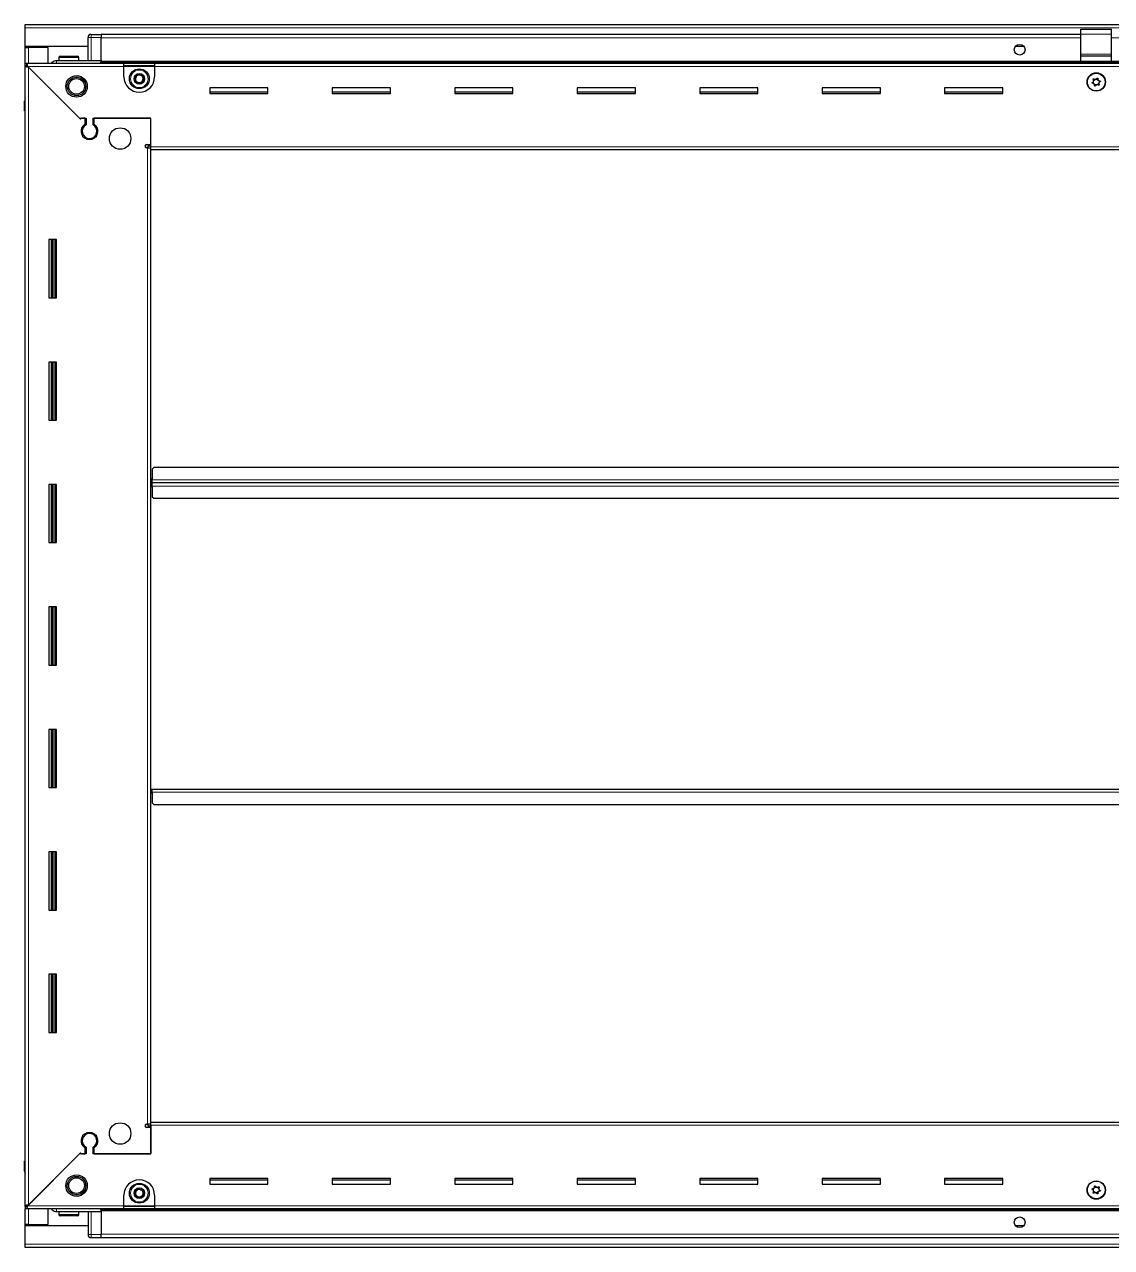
# Model space of a CAD drawing. Header units: millimetres. Extents: x 1256 to 5880, y -366 to 2004.
# Drawn here: x 4405 to 5115, y 1048 to 1847 of the extents above; entities that cross this region are included whole.
import ezdxf

# ---------------------------------------------------------------- set-up
doc = ezdxf.new("R2010")
doc.units = ezdxf.units.MM

msp = doc.modelspace()

# ---------------------------------------------------------------- linework, layer by layer
at = {"color": 7, "linetype": 'Continuous', "lineweight": 25}
for p, q in [((4405.07, 1844.5), (4405.07, 1846.6)), ((4405.07, 1846.6), (5804.07, 1846.6)), ((4405.07, 1832.1), (4405.07, 1844.5)), ((4446.07, 1823.1), (4446.07, 1838.1)), ((4446.74, 1839.6), (4446.74, 1839.6)), ((4448.07, 1840.1), (4454.57, 1840.1)), ((4448.07, 1840.1), (4454.57, 1840.1)), ((4454.57, 1840.1), (4454.57, 1840.1)), ((4454.57, 1840.1), (4454.57, 1840.1)), ((4454.57, 1840.1), (4454.57, 1838.1)), ((5094.57, 1839.95), (4454.57, 1839.95)), ((4454.57, 1823.1), (4454.57, 1838.1)), ((5094.57, 1843.6), (5114.57, 1843.6)), ((5094.57, 1840.34), (5094.57, 1843.6)), ((5094.57, 1827.19), (5094.57, 1840.34)), ((5114.57, 1840.34), (5114.57, 1843.6)), ((5114.57, 1827.19), (5114.57, 1840.34)), ((4446.07, 1832.1), (4405.07, 1832.1)), ((4405.07, 1831.6), (4405.07, 1832.1)), ((4405.07, 1821.35), (4405.07, 1831.6)), ((4405.07, 1831.6), (4407.17, 1831.6)), ((4406.57, 1831.6), (4406.57, 1832.1)), ((4420.07, 1831.6), (4407.17, 1831.6)), ((4420.07, 1821.35), (4420.07, 1831.6)), ((5057.44, 1832.1), (5051.69, 1832.1)), ((4425.57, 1823.1), (4454.57, 1823.1)), ((4427.07, 1825), (4427.07, 1823.1)), ((4427.87, 1825.8), (4439.27, 1825.8)), ((4440.07, 1823.1), (4440.07, 1825)), ((4454.49, 1821.35), (4454.57, 1823.07)), ((4454.57, 1823.1), (4454.57, 1822.6)), ((4454.57, 1821.95), (5754.57, 1821.95)), ((5094.57, 1826.1), (5094.57, 1827.19)), ((5094.57, 1826.1), (5114.57, 1826.1)), ((5094.57, 1822.6), (5094.57, 1826.1)), ((5094.57, 1822.6), (5114.57, 1822.6)), ((5098.57, 1822.6), (5098.57, 1821.95)), ((5101.07, 1821.95), (5101.07, 1822.6)), ((5108.07, 1821.95), (5108.07, 1822.6)), ((5110.57, 1821.95), (5110.57, 1822.6)), ((5114.57, 1826.1), (5114.57, 1827.19)), ((5114.57, 1822.6), (5114.57, 1826.1)), ((4405.07, 1819.85), (4405.07, 1821.35)), ((4405.07, 1821.35), (4406.07, 1821.35)), ((4405.07, 1819.35), (4405.07, 1819.85)), ((4405.07, 1819.85), (4406.07, 1819.85)), ((4405.07, 1074.85), (4405.07, 1819.35)), ((4406.57, 1819.35), (4405.07, 1819.35)), ((4406.07, 1819.85), (4406.07, 1821.35)), ((4406.07, 1821.35), (4469.57, 1821.35)), ((4406.67, 1819.25), (4440.57, 1785.35)), ((4441.27, 1784.65), (4407.17, 1818.75)), ((4469.57, 1819.25), (4469.57, 1821.35)), ((4469.57, 1821.35), (4489.57, 1821.35)), ((4469.57, 1819.85), (4489.57, 1819.85)), ((4469.57, 1812.35), (4469.57, 1819.25)), ((4489.57, 1821.35), (4489.57, 1819.25)), ((4489.57, 1821.35), (5719.57, 1821.35)), ((4489.57, 1819.25), (4489.57, 1812.35)), ((4563.57, 1805.1), (4525.57, 1805.1)), ((4525.57, 1805.1), (4525.57, 1801.6)), ((4563.57, 1802.35), (4525.57, 1802.35)), ((4525.57, 1801.6), (4563.57, 1801.6)), ((4563.57, 1801.6), (4563.57, 1805.1)), ((4643.57, 1805.1), (4605.57, 1805.1)), ((4605.57, 1805.1), (4605.57, 1801.6)), ((4643.57, 1802.35), (4605.57, 1802.35)), ((4605.57, 1801.6), (4643.57, 1801.6)), ((4643.57, 1801.6), (4643.57, 1805.1)), ((4723.57, 1805.1), (4685.57, 1805.1)), ((4685.57, 1805.1), (4685.57, 1801.6)), ((4723.57, 1802.35), (4685.57, 1802.35)), ((4685.57, 1801.6), (4723.57, 1801.6)), ((4723.57, 1801.6), (4723.57, 1805.1)), ((4803.57, 1805.1), (4765.57, 1805.1)), ((4765.57, 1805.1), (4765.57, 1801.6)), ((4803.57, 1802.35), (4765.57, 1802.35)), ((4765.57, 1801.6), (4803.57, 1801.6)), ((4803.57, 1801.6), (4803.57, 1805.1)), ((4883.57, 1805.1), (4845.57, 1805.1)), ((4845.57, 1805.1), (4845.57, 1801.6)), ((4883.57, 1802.35), (4845.57, 1802.35)), ((4845.57, 1801.6), (4883.57, 1801.6)), ((4883.57, 1801.6), (4883.57, 1805.1)), ((4963.57, 1805.1), (4925.57, 1805.1)), ((4925.57, 1805.1), (4925.57, 1801.6)), ((4963.57, 1802.35), (4925.57, 1802.35)), ((4925.57, 1801.6), (4963.57, 1801.6)), ((4963.57, 1801.6), (4963.57, 1805.1)), ((5043.57, 1805.1), (5005.57, 1805.1)), ((5005.57, 1805.1), (5005.57, 1801.6)), ((5043.57, 1802.35), (5005.57, 1802.35)), ((5005.57, 1801.6), (5043.57, 1801.6)), ((5043.57, 1801.6), (5043.57, 1805.1)), ((4404.57, 1796.6), (4404.57, 1790.1)), ((4404.57, 1790.1), (4404.57, 1796.6)), ((4404.57, 1790.1), (4404.57, 1790.1)), ((4405.07, 1790.1), (4404.57, 1790.1)), ((4404.72, 1790.1), (4404.72, 1104.1)), ((4440.57, 1785.35), (4444.77, 1785.35)), ((4441.97, 1785.35), (4441.27, 1784.65)), ((4444.07, 1785.35), (4441.97, 1785.35)), ((4444.07, 1785.35), (4444.07, 1781.46)), ((4444.77, 1785.35), (4444.77, 1781.07)), ((4449.37, 1785.35), (4487.07, 1785.35)), ((4449.37, 1781.07), (4449.37, 1785.35)), ((4450.07, 1781.46), (4450.07, 1785.35)), ((4487.07, 1785.35), (4450.07, 1785.35)), ((4487.07, 1766.7), (4487.07, 1785.35)), ((4487.07, 1768.1), (4487.07, 1785.35)), ((4445.07, 1772.49), (4445.07, 1771.73)), ((4484.22, 1768.1), (4487.07, 1768.1)), ((4484.97, 1766.1), (4484.22, 1766.1)), ((4484.97, 1766.1), (4487.07, 1766.1)), ((4487.07, 1767.1), (4485.07, 1767.1)), ((4485.07, 1767.1), (4485.07, 1766.1)), ((4487.07, 1764.6), (4487.07, 1766.7)), ((5722.07, 1764.6), (4487.07, 1764.6)), ((4487.07, 1129.6), (4487.07, 1764.6)), ((4425.57, 1706.1), (4420.57, 1706.1)), ((4420.57, 1706.1), (4420.57, 1668.1)), ((4422.72, 1668.1), (4422.72, 1706.1)), ((4424.51, 1668.1), (4424.51, 1706.1)), ((4424.54, 1668.1), (4424.54, 1706.1)), ((4425.57, 1668.1), (4425.57, 1706.1)), ((4420.57, 1668.1), (4425.57, 1668.1)), ((4425.57, 1626.1), (4420.57, 1626.1)), ((4420.57, 1626.1), (4420.57, 1588.1)), ((4422.72, 1588.1), (4422.72, 1626.1)), ((4424.51, 1588.1), (4424.51, 1626.1)), ((4424.54, 1588.1), (4424.54, 1626.1)), ((4425.57, 1588.1), (4425.57, 1626.1)), ((4420.57, 1588.1), (4425.57, 1588.1)), ((4489.07, 1557.1), (4488.07, 1556.1)), ((4488.07, 1556.1), (4488.07, 1549.2)), ((5720.07, 1557.1), (4489.07, 1557.1)), ((4425.57, 1546.1), (4420.57, 1546.1)), ((4420.57, 1546.1), (4420.57, 1508.1)), ((4422.72, 1508.1), (4422.72, 1546.1)), ((4424.51, 1508.1), (4424.51, 1546.1)), ((4424.54, 1508.1), (4424.54, 1546.1)), ((4425.57, 1508.1), (4425.57, 1546.1)), ((4487.82, 1547.1), (4487.07, 1547.1)), ((4488.07, 1549.95), (4487.82, 1549.95)), ((4487.82, 1549.95), (4487.82, 1547.1)), ((4487.82, 1547.1), (4487.82, 1544.25)), ((4487.82, 1544.25), (4488.07, 1544.25)), ((4488.07, 1547.1), (4488.07, 1549.2)), ((5721.07, 1547.1), (4488.07, 1547.1)), ((4488.07, 1545), (4488.07, 1547.1)), ((4488.07, 1545), (4488.07, 1538.1)), ((4488.07, 1538.1), (4489.07, 1537.1)), ((4489.07, 1537.1), (5720.07, 1537.1)), ((4420.57, 1508.1), (4425.57, 1508.1)), ((4425.57, 1466.1), (4420.57, 1466.1)), ((4420.57, 1466.1), (4420.57, 1428.1)), ((4422.72, 1428.1), (4422.72, 1466.1)), ((4424.51, 1428.1), (4424.51, 1466.1)), ((4424.54, 1428.1), (4424.54, 1466.1)), ((4425.57, 1428.1), (4425.57, 1466.1)), ((4420.57, 1428.1), (4425.57, 1428.1)), ((4425.57, 1386.1), (4420.57, 1386.1)), ((4420.57, 1386.1), (4420.57, 1348.1)), ((4422.72, 1348.1), (4422.72, 1386.1)), ((4424.51, 1348.1), (4424.51, 1386.1)), ((4424.54, 1348.1), (4424.54, 1386.1)), ((4425.57, 1348.1), (4425.57, 1386.1)), ((4420.57, 1348.1), (4425.57, 1348.1)), ((4487.07, 1347.1), (4487.82, 1347.1)), ((4487.82, 1347.1), (4487.82, 1344.25)), ((4487.82, 1344.25), (4488.07, 1344.25)), ((4488.07, 1345), (4488.07, 1347.1)), ((4488.07, 1347.1), (5721.07, 1347.1)), ((4488.07, 1345), (4488.07, 1338.1)), ((4488.07, 1338.1), (4489.07, 1337.1)), ((4489.07, 1337.1), (5720.07, 1337.1)), ((4425.57, 1306.1), (4420.57, 1306.1)), ((4420.57, 1306.1), (4420.57, 1268.1)), ((4422.72, 1268.1), (4422.72, 1306.1)), ((4424.51, 1268.1), (4424.51, 1306.1)), ((4424.54, 1268.1), (4424.54, 1306.1)), ((4425.57, 1268.1), (4425.57, 1306.1)), ((4420.57, 1268.1), (4425.57, 1268.1)), ((4425.57, 1226.1), (4420.57, 1226.1)), ((4420.57, 1226.1), (4420.57, 1188.1)), ((4422.72, 1188.1), (4422.72, 1226.1)), ((4424.51, 1188.1), (4424.51, 1226.1)), ((4424.54, 1188.1), (4424.54, 1226.1)), ((4425.57, 1188.1), (4425.57, 1226.1)), ((4420.57, 1188.1), (4425.57, 1188.1)), ((4484.22, 1128.1), (4484.97, 1128.1)), ((4487.07, 1128.1), (4484.97, 1128.1)), ((4485.07, 1128.1), (4485.07, 1127.1)), ((4485.07, 1127.1), (4487.07, 1127.1)), ((4487.07, 1129.6), (5722.07, 1129.6)), ((4487.07, 1127.5), (4487.07, 1129.6)), ((4487.07, 1127.5), (4487.07, 1108.85)), ((4445.07, 1122.48), (4445.07, 1121.72)), ((4487.07, 1126.1), (4484.22, 1126.1)), ((4487.07, 1108.85), (4487.07, 1126.1)), ((4444.07, 1112.74), (4444.07, 1108.85)), ((4444.77, 1113.14), (4444.77, 1108.85)), ((4449.37, 1108.85), (4449.37, 1113.14)), ((4450.07, 1108.85), (4450.07, 1112.74)), ((4404.57, 1097.6), (4404.57, 1104.1)), ((4404.57, 1104.1), (4404.57, 1104.1)), ((4404.57, 1104.1), (4404.57, 1104.1)), ((4404.57, 1104.1), (4404.57, 1097.6)), ((4405.07, 1104.1), (4404.57, 1104.1)), ((4440.57, 1108.85), (4406.67, 1074.95)), ((4407.17, 1075.45), (4441.27, 1109.55)), ((4444.77, 1108.85), (4440.57, 1108.85)), ((4441.27, 1109.55), (4441.97, 1108.85)), ((4441.97, 1108.85), (4444.07, 1108.85)), ((4487.07, 1108.85), (4449.37, 1108.85)), ((4450.07, 1108.85), (4487.07, 1108.85)), ((4405.07, 1096.28), (4405.07, 1096.28)), ((4563.57, 1092.6), (4525.57, 1092.6)), ((4525.57, 1092.6), (4525.57, 1089.1)), ((4525.57, 1091.85), (4563.57, 1091.85)), ((4525.57, 1089.1), (4563.57, 1089.1)), ((4563.57, 1089.1), (4563.57, 1092.6)), ((4643.57, 1092.6), (4605.57, 1092.6)), ((4605.57, 1092.6), (4605.57, 1089.1)), ((4605.57, 1091.85), (4643.57, 1091.85)), ((4605.57, 1089.1), (4643.57, 1089.1)), ((4643.57, 1089.1), (4643.57, 1092.6)), ((4723.57, 1092.6), (4685.57, 1092.6)), ((4685.57, 1092.6), (4685.57, 1089.1)), ((4685.57, 1091.85), (4723.57, 1091.85)), ((4685.57, 1089.1), (4723.57, 1089.1)), ((4723.57, 1089.1), (4723.57, 1092.6)), ((4803.57, 1092.6), (4765.57, 1092.6)), ((4765.57, 1092.6), (4765.57, 1089.1)), ((4765.57, 1091.85), (4803.57, 1091.85)), ((4765.57, 1089.1), (4803.57, 1089.1)), ((4803.57, 1089.1), (4803.57, 1092.6)), ((4883.57, 1092.6), (4845.57, 1092.6)), ((4845.57, 1092.6), (4845.57, 1089.1)), ((4845.57, 1091.85), (4883.57, 1091.85)), ((4845.57, 1089.1), (4883.57, 1089.1)), ((4883.57, 1089.1), (4883.57, 1092.6)), ((4963.57, 1092.6), (4925.57, 1092.6)), ((4925.57, 1092.6), (4925.57, 1089.1)), ((4925.57, 1091.85), (4963.57, 1091.85)), ((4925.57, 1089.1), (4963.57, 1089.1)), ((4963.57, 1089.1), (4963.57, 1092.6)), ((5043.57, 1092.6), (5005.57, 1092.6)), ((5005.57, 1092.6), (5005.57, 1089.1)), ((5005.57, 1091.85), (5043.57, 1091.85)), ((5005.57, 1089.1), (5043.57, 1089.1)), ((5043.57, 1089.1), (5043.57, 1092.6)), ((4469.57, 1074.95), (4469.57, 1081.85)), ((4489.57, 1081.85), (4489.57, 1074.95)), ((4405.07, 1074.35), (4405.07, 1074.85)), ((4406.57, 1074.85), (4405.07, 1074.85)), ((4405.07, 1074.35), (4405.07, 1072.85)), ((4406.07, 1074.35), (4405.07, 1074.35)), ((4405.07, 1062.6), (4405.07, 1072.85)), ((4406.07, 1072.85), (4405.07, 1072.85)), ((4406.07, 1074.35), (4406.07, 1072.85)), ((4469.57, 1072.85), (4406.07, 1072.85)), ((4420.07, 1062.6), (4420.07, 1072.85)), ((4425.57, 1071.1), (4454.57, 1071.1)), ((4427.07, 1071.1), (4427.07, 1069.2)), ((4440.07, 1069.2), (4440.07, 1071.1)), ((4446.07, 1071.1), (4446.07, 1056.1)), ((4454.57, 1071.14), (4454.49, 1072.85)), ((5754.57, 1072.25), (4454.57, 1072.25)), ((4454.57, 1071.1), (4454.57, 1071.6)), ((4454.57, 1071.1), (4454.57, 1056.1)), ((4469.57, 1072.85), (4469.57, 1074.95)), ((4489.57, 1074.35), (4469.57, 1074.35)), ((4489.57, 1072.85), (4469.57, 1072.85)), ((4489.57, 1074.95), (4489.57, 1072.85)), ((5719.57, 1072.85), (4489.57, 1072.85)), ((4431.64, 1068.4), (4427.87, 1068.4)), ((4439.27, 1068.4), (4431.64, 1068.4)), ((4407.17, 1062.6), (4405.07, 1062.6)), ((4405.07, 1062.1), (4405.07, 1062.6)), ((4405.07, 1049.7), (4405.07, 1062.1)), ((4405.07, 1062.1), (4446.07, 1062.1)), ((4406.57, 1062.1), (4406.57, 1062.6)), ((4407.17, 1062.6), (4420.07, 1062.6)), ((4446.07, 1056.1), (4446.07, 1056.1)), ((4454.57, 1054.1), (4454.57, 1056.1)), ((5051.69, 1062.1), (5057.44, 1062.1)), ((4405.07, 1047.6), (4405.07, 1049.7)), ((5804.07, 1047.6), (4405.07, 1047.6)), ((4448.07, 1054.1), (4454.57, 1054.1)), ((4448.07, 1054.1), (4454.57, 1054.1)), ((4454.57, 1054.25), (5754.57, 1054.25)), ((4454.57, 1054.1), (4454.57, 1054.1))]:
    msp.add_line(p, q, dxfattribs=at)
at = {"color": 8, "linetype": 'Continuous', "lineweight": 18}
for p, q in [((5804.07, 1844.5), (4405.07, 1844.5)), ((4446.07, 1838.1), (4448.07, 1838.1)), ((4448.07, 1840.1), (4448.07, 1838.1)), ((4448.07, 1838.1), (4448.07, 1823.1)), ((4454.57, 1838.1), (4448.07, 1838.1)), ((5094.57, 1837.95), (4454.57, 1837.95)), ((5094.57, 1840.34), (5114.57, 1840.34)), ((5754.57, 1837.95), (5114.57, 1837.95)), ((4407.17, 1831.6), (4407.17, 1832.1)), ((4407.17, 1821.35), (4407.17, 1831.6)), ((4427.07, 1825), (4440.07, 1825)), ((5094.57, 1822.6), (4454.57, 1822.6)), ((5094.57, 1827.19), (5114.57, 1827.19)), ((5100.57, 1821.95), (5100.57, 1822.6)), ((5108.57, 1821.95), (5108.57, 1822.6)), ((5754.57, 1822.6), (5114.57, 1822.6)), ((4469.57, 1819.25), (4406.67, 1819.25)), ((4407.17, 1818.75), (4407.17, 1075.45)), ((5754.57, 1821.37), (4454.57, 1821.37)), ((4469.57, 1819.25), (4489.57, 1819.25)), ((5719.57, 1819.25), (4489.57, 1819.25)), ((4405.07, 1796.6), (4404.57, 1796.6)), ((4484.97, 1128.1), (4484.97, 1766.1)), ((4487.07, 1766.7), (5722.07, 1766.7)), ((4422.07, 1706.1), (4422.07, 1668.1)), ((4423.3, 1706.1), (4423.3, 1668.1)), ((4422.07, 1626.1), (4422.07, 1588.1)), ((4423.3, 1626.1), (4423.3, 1588.1)), ((4422.07, 1546.1), (4422.07, 1508.1)), ((4423.3, 1546.1), (4423.3, 1508.1)), ((5721.07, 1549.2), (4488.07, 1549.2)), ((4488.07, 1545), (5721.07, 1545)), ((4422.07, 1466.1), (4422.07, 1428.1)), ((4423.3, 1466.1), (4423.3, 1428.1)), ((4422.07, 1386.1), (4422.07, 1348.1)), ((4423.3, 1386.1), (4423.3, 1348.1)), ((4488.07, 1345), (5721.07, 1345)), ((4422.07, 1306.1), (4422.07, 1268.1)), ((4423.3, 1306.1), (4423.3, 1268.1)), ((4422.07, 1226.1), (4422.07, 1188.1)), ((4423.3, 1226.1), (4423.3, 1188.1)), ((5722.07, 1127.5), (4487.07, 1127.5)), ((4405.07, 1097.6), (4404.57, 1097.6)), ((4406.67, 1074.95), (4469.57, 1074.95)), ((4407.17, 1062.6), (4407.17, 1072.85)), ((4448.07, 1056.1), (4448.07, 1071.1)), ((4454.57, 1072.84), (5754.57, 1072.84)), ((4454.57, 1071.6), (5754.57, 1071.6)), ((4489.57, 1074.95), (4469.57, 1074.95)), ((4489.57, 1074.95), (5719.57, 1074.95)), ((4431.37, 1069.2), (4427.07, 1069.2)), ((4440.07, 1069.2), (4431.37, 1069.2)), ((4407.17, 1062.1), (4407.17, 1062.6)), ((4446.07, 1056.1), (4448.07, 1056.1)), ((4448.07, 1054.1), (4448.07, 1056.1)), ((4454.57, 1056.1), (4448.07, 1056.1)), ((4454.57, 1056.25), (5754.57, 1056.25)), ((5804.07, 1049.7), (4405.07, 1049.7))]:
    msp.add_line(p, q, dxfattribs=at)
at = {"color": 7, "linetype": 'Continuous', "lineweight": 25}
for centre, radius in [((5054.57, 1830.1), 3.5), ((4479.57, 1811.1), 6.5), ((4479.57, 1811.1), 3.46), ((5104.57, 1809.1), 6), ((5104.57, 1808.95), 5.79), ((4438.57, 1806.1), 7), ((4438.57, 1806.1), 6.03), ((4438.57, 1806.1), 5.1), ((5104.57, 1808.95), 1.85), ((4467.07, 1772.1), 7), ((4467.07, 1122.1), 7), ((4438.57, 1088.1), 7), ((4438.57, 1088.1), 6.02), ((4438.57, 1088.1), 5.1), ((4479.57, 1083.1), 6.5), ((5104.57, 1085.1), 6), ((5104.57, 1085.25), 5.79), ((5104.57, 1085.25), 1.85), ((4479.57, 1083.1), 3.46), ((5054.57, 1064.1), 3.5)]:
    msp.add_circle(centre, radius, dxfattribs=at)
at = {"color": 8, "linetype": 'Continuous', "lineweight": 18}
for centre in [(4479.57, 1811.1), (4479.57, 1083.1)]:
    msp.add_circle(centre, 5.7, dxfattribs=at)
at = {"color": 7, "linetype": 'Continuous', "lineweight": 25}
for centre, radius, start, end in [((4448.07, 1838.1), 2, 90, 180), ((4448.07, 1838.1), 2, 90, 131.40962), ((4427.87, 1825), 0.8, 90, 180), ((4439.27, 1825), 0.8, 0, 90), ((4445.87, 1823.3), 0.2, 270, 0), ((4479.57, 1812.35), 10, 180, 270), ((4479.57, 1811.1), 2.5, 134.01559, 194.01559), ((4479.57, 1811.1), 2.5, 194.01559, 254.01559), ((4479.57, 1811.1), 2.5, 74.01559, 134.01559), ((4479.57, 1811.1), 2.5, 254.01559, 314.01559), ((4479.57, 1812.35), 10, 270, 0), ((4479.57, 1811.1), 2.5, 14.01559, 74.01559), ((4479.57, 1811.1), 2.5, 314.01559, 14.01559), ((4406.57, 1796.6), 2, 138.59038, 180), ((4447.07, 1776.85), 5.5, 123.05573, 56.94427), ((4447.07, 1776.85), 4.8, 118.63099, 61.36901), ((4484.22, 1767.1), 1, 90, 270), ((4484.22, 1127.1), 1, 90, 270), ((4447.07, 1117.35), 5.5, 303.05573, 236.94427), ((4447.07, 1117.35), 4.8, 298.63099, 241.36901), ((4406.57, 1097.6), 2, 180, 221.40962), ((4406.57, 1097.6), 2, 180, 221.40962), ((4479.57, 1081.85), 10, 90, 180), ((4479.57, 1081.85), 10, 0, 90), ((4479.57, 1083.1), 2.5, 127.47401, 187.47401), ((4479.57, 1083.1), 2.5, 187.47401, 247.47401), ((4479.57, 1083.1), 2.5, 67.47401, 127.47401), ((4479.57, 1083.1), 2.5, 247.47401, 307.47401), ((4479.57, 1083.1), 2.5, 7.47401, 67.47401), ((4479.57, 1083.1), 2.5, 307.47401, 7.47401), ((4445.87, 1070.9), 0.2, 0, 90), ((4427.87, 1069.2), 0.8, 180, 270), ((4439.27, 1069.2), 0.8, 270, 0), ((4448.07, 1056.1), 2, 180, 270), ((4448.07, 1056.1), 2, 180, 270)]:
    msp.add_arc(centre, radius, start, end, dxfattribs=at)
for points, knots in [([(4422.35, 1821.35), (4422.47, 1821.55), (4422.86, 1822.2), (4424.01, 1822.91), (4425.05, 1823.04), (4425.57, 1823.1)], [0, 0, 0, 0, 0.18225, 0.591125, 1, 1, 1, 1]), ([(4454.57, 1823.1), (4454.57, 1823.07), (4454.57, 1822.99), (4454.57, 1822.37), (4454.57, 1821.81), (4454.57, 1821.44), (4454.57, 1821.43)], [0, 0, 0, 0, 0.330267, 0.660534, 0.990802, 1, 1, 1, 1]), ([(4405.07, 1819.35), (4405.09, 1819.31), (4405.14, 1819.22), (4405.54, 1819.09), (4406.09, 1818.95), (4406.67, 1818.84), (4407.04, 1818.78), (4407.17, 1818.75)], [0, 0, 0, 0, 0.2302553, 0.4485219, 0.6667858, 0.8850496, 1, 1, 1, 1]), ([(4406.67, 1819.25), (4406.62, 1819.51), (4406.53, 1820), (4406.4, 1820.64), (4406.27, 1821.11), (4406.15, 1821.33), (4406.09, 1821.35), (4406.07, 1821.35)], [0, 0, 0, 0, 0.230255, 0.448522, 0.666786, 0.88505, 1, 1, 1, 1]), ([(4476.79, 1811.9), (4477.16, 1812.26), (4477.86, 1812.93), (4478.55, 1813.59), (4478.87, 1813.91)], [0, 0, 0, 0, 0.534686, 1, 1, 1, 1]), ([(4478.87, 1813.91), (4479.36, 1813.76), (4480.29, 1813.5), (4481.21, 1813.23), (4481.64, 1813.11)], [0, 0, 0, 0, 0.534686, 1, 1, 1, 1]), ([(4477.49, 1809.1), (4477.41, 1809.43), (4477.21, 1810.23), (4476.97, 1811.2), (4476.82, 1811.78), (4476.79, 1811.9)], [0, 0, 0, 0, 0.3629006, 0.8668753, 1, 1, 1, 1]), ([(4480.26, 1808.3), (4479.77, 1808.45), (4478.84, 1808.71), (4477.92, 1808.98), (4477.49, 1809.1)], [0, 0, 0, 0, 0.534686, 1, 1, 1, 1]), ([(4482.34, 1810.31), (4481.97, 1809.95), (4481.28, 1809.28), (4480.59, 1808.61), (4480.26, 1808.3)], [0, 0, 0, 0, 0.534686, 1, 1, 1, 1]), ([(4481.64, 1813.11), (4481.67, 1812.99), (4481.82, 1812.41), (4482.06, 1811.44), (4482.26, 1810.64), (4482.34, 1810.31)], [0, 0, 0, 0, 0.1331247, 0.6370994, 1, 1, 1, 1]), ([(5102.68, 1811.03), (5102.67, 1811.02), (5102.66, 1810.99), (5102.65, 1810.94), (5102.66, 1810.79), (5102.76, 1810.42), (5102.89, 1809.89), (5102.73, 1809.28), (5102.37, 1808.91), (5102.07, 1808.66), (5101.89, 1808.5), (5101.84, 1808.42), (5101.83, 1808.38), (5101.83, 1808.35), (5101.85, 1808.32), (5101.9, 1808.27), (5102.15, 1808.18), (5102.61, 1808.07), (5103.25, 1807.76), (5103.5, 1807.09), (5103.56, 1806.62), (5103.64, 1806.36), (5103.68, 1806.31), (5103.7, 1806.29), (5103.74, 1806.28), (5103.77, 1806.29), (5103.81, 1806.3), (5103.88, 1806.35), (5104.05, 1806.5), (5104.32, 1806.77), (5104.72, 1807.09), (5105.34, 1807.2), (5105.85, 1807.01), (5106.22, 1806.88), (5106.37, 1806.86), (5106.43, 1806.87), (5106.45, 1806.88), (5106.47, 1806.92), (5106.48, 1806.97), (5106.47, 1807.12), (5106.37, 1807.49), (5106.24, 1808.01), (5106.41, 1808.62), (5106.76, 1809), (5107.07, 1809.25), (5107.24, 1809.41), (5107.29, 1809.49), (5107.31, 1809.53), (5107.3, 1809.56), (5107.28, 1809.59), (5107.23, 1809.63), (5106.98, 1809.73), (5106.52, 1809.84), (5105.88, 1810.15), (5105.63, 1810.81), (5105.57, 1811.29), (5105.49, 1811.54), (5105.45, 1811.6), (5105.43, 1811.62), (5105.4, 1811.63), (5105.36, 1811.62), (5105.32, 1811.6), (5105.25, 1811.56), (5105.08, 1811.41), (5104.81, 1811.14), (5104.41, 1810.82), (5103.79, 1810.71), (5103.28, 1810.89), (5102.91, 1811.03), (5102.76, 1811.05), (5102.71, 1811.04), (5102.69, 1811.03), (5102.68, 1811.03)], [0, 0, 0, 0, 0.002009, 0.00442, 0.009365, 0.025528, 0.067705, 0.095786, 0.124646, 0.150342, 0.160519, 0.163394, 0.165697, 0.167245, 0.168874, 0.17077, 0.178606, 0.211994, 0.249994, 0.287995, 0.321383, 0.329219, 0.331115, 0.332744, 0.334292, 0.336217, 0.338535, 0.341318, 0.349662, 0.375358, 0.404217, 0.432298, 0.474475, 0.490639, 0.496669, 0.49844, 0.5, 0.502009, 0.50442, 0.509365, 0.525528, 0.567705, 0.595786, 0.624646, 0.650342, 0.660519, 0.663394, 0.665697, 0.667245, 0.668874, 0.67077, 0.678606, 0.711994, 0.749994, 0.787995, 0.821383, 0.829219, 0.831115, 0.832744, 0.834292, 0.836217, 0.838535, 0.841318, 0.849662, 0.875358, 0.904217, 0.932298, 0.974475, 0.990639, 0.996669, 0.99844, 1, 1, 1, 1]), ([(5102.68, 1083.18), (5102.69, 1083.18), (5102.71, 1083.16), (5102.77, 1083.16), (5102.91, 1083.18), (5103.28, 1083.32), (5103.79, 1083.5), (5104.41, 1083.39), (5104.81, 1083.07), (5105.09, 1082.79), (5105.27, 1082.63), (5105.35, 1082.59), (5105.39, 1082.58), (5105.43, 1082.59), (5105.45, 1082.61), (5105.49, 1082.66), (5105.57, 1082.92), (5105.63, 1083.39), (5105.88, 1084.06), (5106.52, 1084.37), (5106.98, 1084.48), (5107.23, 1084.57), (5107.28, 1084.62), (5107.3, 1084.65), (5107.3, 1084.68), (5107.3, 1084.71), (5107.27, 1084.75), (5107.22, 1084.82), (5107.06, 1084.97), (5106.76, 1085.21), (5106.41, 1085.58), (5106.24, 1086.19), (5106.38, 1086.72), (5106.47, 1087.1), (5106.49, 1087.25), (5106.47, 1087.3), (5106.45, 1087.33), (5106.42, 1087.35), (5106.36, 1087.35), (5106.22, 1087.33), (5105.85, 1087.19), (5105.34, 1087.01), (5104.72, 1087.12), (5104.32, 1087.44), (5104.04, 1087.72), (5103.86, 1087.88), (5103.78, 1087.92), (5103.74, 1087.93), (5103.7, 1087.92), (5103.68, 1087.9), (5103.64, 1087.84), (5103.56, 1087.59), (5103.5, 1087.11), (5103.25, 1086.45), (5102.61, 1086.14), (5102.15, 1086.03), (5101.9, 1085.93), (5101.85, 1085.89), (5101.83, 1085.86), (5101.83, 1085.83), (5101.84, 1085.79), (5101.86, 1085.76), (5101.91, 1085.69), (5102.07, 1085.54), (5102.37, 1085.3), (5102.73, 1084.92), (5102.89, 1084.31), (5102.76, 1083.79), (5102.66, 1083.41), (5102.65, 1083.26), (5102.66, 1083.21), (5102.67, 1083.19), (5102.68, 1083.18)], [0, 0, 0, 0, 0.002009, 0.00442, 0.009365, 0.025528, 0.067705, 0.095786, 0.124646, 0.150342, 0.160519, 0.163394, 0.165697, 0.167245, 0.168874, 0.17077, 0.178606, 0.211994, 0.249994, 0.287995, 0.321383, 0.329219, 0.331115, 0.332744, 0.334292, 0.336217, 0.338535, 0.341318, 0.349662, 0.375358, 0.404217, 0.432298, 0.474475, 0.490639, 0.496669, 0.49844, 0.5, 0.502009, 0.50442, 0.509365, 0.525528, 0.567705, 0.595786, 0.624646, 0.650342, 0.660519, 0.663394, 0.665697, 0.667245, 0.668874, 0.67077, 0.678606, 0.711994, 0.749994, 0.787995, 0.821383, 0.829219, 0.831115, 0.832744, 0.834292, 0.836217, 0.838535, 0.841318, 0.849662, 0.875358, 0.904217, 0.932298, 0.974475, 0.990639, 0.996669, 0.99844, 1, 1, 1, 1]), ([(4476.9, 1084.21), (4477, 1084.29), (4477.47, 1084.65), (4478.26, 1085.26), (4478.92, 1085.76), (4479.19, 1085.97)], [0, 0, 0, 0, 0.133125, 0.637099, 1, 1, 1, 1]), ([(4477.27, 1081.35), (4477.21, 1081.86), (4477.08, 1082.82), (4476.96, 1083.77), (4476.9, 1084.21)], [0, 0, 0, 0, 0.534686, 1, 1, 1, 1]), ([(4479.94, 1080.24), (4479.46, 1080.44), (4478.57, 1080.81), (4477.69, 1081.18), (4477.27, 1081.35)], [0, 0, 0, 0, 0.534686, 1, 1, 1, 1]), ([(4479.19, 1085.97), (4479.67, 1085.77), (4480.56, 1085.4), (4481.44, 1085.03), (4481.86, 1084.86)], [0, 0, 0, 0, 0.534686, 1, 1, 1, 1]), ([(4482.23, 1082), (4481.96, 1081.79), (4481.31, 1081.29), (4480.52, 1080.68), (4480.04, 1080.32), (4479.94, 1080.24)], [0, 0, 0, 0, 0.362901, 0.866875, 1, 1, 1, 1]), ([(4481.86, 1084.86), (4481.92, 1084.35), (4482.05, 1083.39), (4482.17, 1082.44), (4482.23, 1082)], [0, 0, 0, 0, 0.534686, 1, 1, 1, 1]), ([(4407.17, 1075.45), (4406.91, 1075.41), (4406.42, 1075.32), (4405.78, 1075.19), (4405.31, 1075.05), (4405.09, 1074.94), (4405.07, 1074.88), (4405.07, 1074.85)], [0, 0, 0, 0, 0.2302553, 0.4485219, 0.6667858, 0.8850496, 1, 1, 1, 1]), ([(4406.07, 1072.85), (4406.11, 1072.88), (4406.2, 1072.93), (4406.33, 1073.33), (4406.47, 1073.88), (4406.58, 1074.46), (4406.64, 1074.83), (4406.67, 1074.95)], [0, 0, 0, 0, 0.2302553, 0.4485219, 0.6667858, 0.8850496, 1, 1, 1, 1]), ([(4422.35, 1072.85), (4422.47, 1072.65), (4422.86, 1072.01), (4424.01, 1071.3), (4425.05, 1071.17), (4425.57, 1071.1)], [0, 0, 0, 0, 0.18225, 0.591125, 1, 1, 1, 1]), ([(4454.57, 1071.1), (4454.57, 1071.14), (4454.57, 1071.22), (4454.57, 1071.84), (4454.57, 1072.41), (4454.57, 1072.81), (4454.57, 1072.84)], [0, 0, 0, 0, 0.324279, 0.648558, 0.972836, 1, 1, 1, 1])]:
    msp.add_open_spline(points, degree=3, knots=knots, dxfattribs=at)
at = {"color": 8, "linetype": 'Continuous', "lineweight": 18}
for points in [[(4425.57, 1823.1), (4425.57, 1823.06), (4425.57, 1822.99), (4425.57, 1822.55), (4425.57, 1822.09), (4425.57, 1821.68), (4425.57, 1821.41), (4425.57, 1821.35)], [(4425.57, 1071.1), (4425.57, 1071.15), (4425.57, 1071.22), (4425.57, 1071.66), (4425.57, 1072.11), (4425.57, 1072.53), (4425.57, 1072.8), (4425.57, 1072.85)]]:
    msp.add_open_spline(points, degree=3, knots=[0, 0, 0, 0, 0.359753, 0.553414, 0.751185, 0.948956, 1, 1, 1, 1], dxfattribs=at)
at = {"color": 7, "linetype": 'Continuous', "lineweight": 25}
for points in [[(4406.67, 1819.25), (4406.62, 1819.33), (4406.52, 1819.49), (4406.37, 1819.69), (4406.22, 1819.83), (4406.12, 1819.85), (4406.07, 1819.85)], [(4406.57, 1819.35), (4406.57, 1819.3), (4406.59, 1819.2), (4406.73, 1819.05), (4406.93, 1818.9), (4407.09, 1818.8), (4407.17, 1818.75)], [(4406.07, 1074.35), (4406.12, 1074.36), (4406.22, 1074.38), (4406.37, 1074.52), (4406.52, 1074.72), (4406.62, 1074.88), (4406.67, 1074.95)], [(4407.17, 1075.45), (4407.09, 1075.4), (4406.93, 1075.3), (4406.73, 1075.15), (4406.59, 1075), (4406.57, 1074.9), (4406.57, 1074.85)]]:
    msp.add_open_spline(points, degree=3, dxfattribs=at)

doc.saveas('drawing.dxf')
